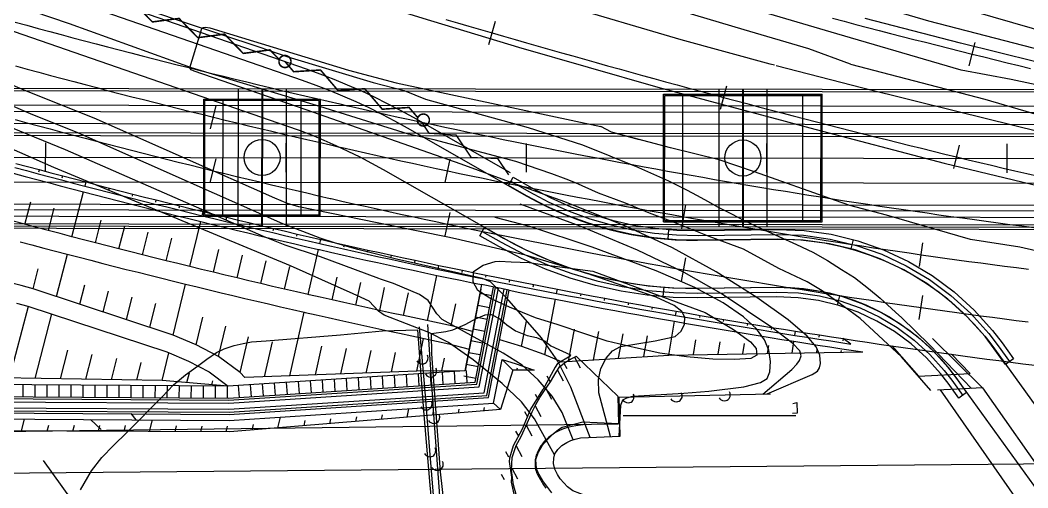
# Model space of a CAD drawing. Header units: millimetres. Extents: x 6886 to 7682, y 1103 to 1809.
# Drawn here: x 7493.2 to 7577, y 1448.3 to 1487.2 of the extents above; entities that cross this region are included whole.
import ezdxf
from ezdxf.xclip import XClip

# ---------------------------------------------------------------- set-up
doc = ezdxf.new("R2010")
doc.units = ezdxf.units.MM
doc.header["$LTSCALE"] = 10
doc.header["$MEASUREMENT"] = 0
doc.header["$XCLIPFRAME"] = 2
for name, color, linetype in [('TN-CABL', 4, 'Continuous'), ('TZ-BASE', 253, 'Continuous'), ('TZ-CABL', 4, 'Continuous')]:
    doc.layers.add(name, color=color, linetype=linetype)
doc.linetypes.add('ZIGZAG', pattern='A,0.0001,-0.2,[131,ltypeshp.shx,S=0.2,R=0,X=-0.2,Y=0],-0.4,[131,ltypeshp.shx,S=0.2,R=180,X=0.2,Y=0],-0.2', length=0.8001)

# ---------------------------------------------------------------- blocks, each defined once
blk = doc.blocks.new('AZ0801')
at = {"color": 0}
blk.add_arc((0, 0), 0.5, 180, 0, dxfattribs=at)
blk = doc.blocks.new('AZ070')
at = {"color": 0}
for points in [[(-1, 0), (-1, -0.5)], [(0, 0), (0, -1)]]:
    blk.add_lwpolyline(points, dxfattribs=at)
blk = doc.blocks.new('1')
at = {"color": 0}
blk.add_line((0, 1), (0, 0), dxfattribs=at)
blk = doc.blocks.new('smd')
at = {"color": 0, "lineweight": -3, "ltscale": 5, "const_width": 0.13}
blk.add_lwpolyline([(0.5, 0, 1), (-0.5, 0, 1)], format="xyb", close=True, dxfattribs=at)
blk.add_lwpolyline([(12.5, 0), (11.5, 0.5), (9.5, -0.5), (7.5, 0.5), (5.5, -0.5), (3.5, 0.5), (1.5, -0.5), (0.5, 0)], dxfattribs=at)
blk = doc.blocks.new('JD-FGHFFHHF5RSFGS')
at = {"layer": 'TZ-BASE'}
for p, q in [((556.852, 9.558), (557.407, 11.479)), ((596.838, 7.784), (597.323, 9.724)), ((536.002, 5.879), (535.991, -5.561)), ((537.977, 5.877), (537.966, -5.563)), ((537.977, 5.877), (537.966, -5.563)), ((538.027, 5.877), (538.016, -5.563)), ((538.027, 5.877), (538.016, -5.563)), ((540.002, 5.875), (539.991, -5.565)), ((576.138, 4.187), (576.654, 6.119)), ((571.392, -5.175), (571.402, 5.425)), ((571.402, 5.425), (584.602, 5.412)), ((571.492, -5.075), (571.502, 5.325)), ((571.502, 5.325), (584.502, 5.312)), ((572.992, -5.077), (573.002, 5.323)), ((576.002, 5.84), (575.991, -5.6)), ((577.977, 5.838), (577.966, -5.602)), ((578.027, 5.838), (578.016, -5.602)), ((580.002, 5.837), (579.991, -5.603)), ((582.992, -5.086), (583.002, 5.314)), ((584.492, -5.088), (584.502, 5.312)), ((584.592, -5.188), (584.602, 5.412)), ((533.142, -4.688), (533.151, 5.012)), ((533.151, 5.012), (542.851, 5.003)), ((533.242, -4.588), (533.251, 4.912)), ((533.251, 4.912), (542.751, 4.903)), ((533.717, 2.538), (534.194, 4.48)), ((534.742, -4.59), (534.751, 4.91)), ((541.242, -4.596), (541.251, 4.904)), ((542.742, -4.597), (542.751, 4.903)), ((542.842, -4.697), (542.851, 5.003)), ((519.996, -1.025), (519.998, 1.375)), ((539.996, -1.045), (539.998, 1.355)), ((559.996, -1.064), (559.998, 1.336)), ((579.996, -1.083), (579.998, 1.317)), ((595.541, -0.759), (596.011, 1.185)), ((599.996, -1.103), (599.998, 1.297)), ((533.695, -1.906), (534.17, 0.036)), ((553.244, -1.929), (553.658, 0.028)), ((519.426, -1.02), (519.471, -0.851)), ((521.369, -1.535), (521.414, -1.366)), ((523.27, -2.213), (523.358, -1.875)), ((525.26, -2.548), (525.304, -2.378)), ((522.177, -6.424), (523.144, -2.697)), ((527.209, -3.046), (527.252, -2.876)), ((518.264, -5.394), (518.763, -3.517)), ((520.22, -5.911), (520.712, -4.039)), ((529.158, -3.538), (529.201, -3.368)), ((531.11, -4.025), (531.151, -3.855)), ((572.91, -5.746), (573.258, -3.777)), ((533.021, -4.676), (533.104, -4.336)), ((533.142, -4.688), (542.842, -4.697)), ((533.242, -4.588), (542.742, -4.597)), ((535.017, -4.98), (535.058, -4.81)), ((553.226, -6.354), (553.638, -4.397)), ((524.136, -6.931), (524.618, -5.055)), ((526.097, -7.432), (526.574, -5.549)), ((531.991, -8.902), (532.903, -5.161)), ((536.973, -5.449), (537.013, -5.279)), ((538.931, -5.912), (538.971, -5.742)), ((571.392, -5.175), (584.592, -5.188)), ((571.492, -5.075), (584.492, -5.088)), ((528.06, -7.928), (528.532, -6.043)), ((530.024, -8.418), (530.489, -6.537)), ((540.89, -6.368), (540.929, -6.198)), ((542.809, -6.989), (542.887, -6.647)), ((533.959, -9.38), (534.412, -7.496)), ((541.843, -11.23), (542.698, -7.476)), ((544.814, -7.263), (544.852, -7.092)), ((546.778, -7.7), (546.815, -7.529)), ((592.691, -8.906), (592.974, -6.926)), ((520.889, -11.387), (521.8, -7.876)), ((535.929, -9.852), (536.377, -7.96)), ((548.743, -8.131), (548.78, -7.96)), ((572.895, -10.153), (573.242, -8.183)), ((518.95, -10.748), (519.385, -9.091)), ((537.9, -10.318), (538.343, -8.425)), ((539.874, -10.778), (540.309, -8.89)), ((550.71, -8.555), (550.747, -8.384)), ((552.643, -9.144), (552.715, -8.801)), ((554.649, -9.384), (554.684, -9.212)), ((543.826, -11.679), (544.249, -9.787)), ((551.75, -13.403), (552.54, -9.633)), ((556.62, -9.788), (556.654, -9.617)), ((558.592, -10.186), (558.626, -10.015)), ((522.829, -12.027), (523.241, -10.423)), ((530.604, -14.59), (531.635, -10.359)), ((545.805, -12.119), (546.223, -10.22)), ((547.786, -12.553), (548.197, -10.653)), ((558.57, -10.87), (556.266, -10.405)), ((560.566, -10.578), (560.6, -10.406)), ((562.508, -11.134), (562.574, -10.791)), ((524.771, -12.667), (525.21, -10.936)), ((526.714, -13.308), (527.179, -11.449)), ((549.767, -12.981), (550.171, -11.085)), ((561.53, -16.224), (562.414, -11.625)), ((564.518, -11.341), (564.55, -11.169)), ((566.495, -11.712), (566.527, -11.54)), ((592.68, -13.293), (592.96, -11.313)), ((517.001, -18.17), (518.568, -12.201)), ((528.658, -13.949), (529.149, -11.962)), ((553.733, -13.826), (554.109, -11.999)), ((568.474, -12.077), (568.505, -11.905)), ((570.454, -12.436), (570.485, -12.264)), ((519.12, -18.204), (520.512, -12.842)), ((532.511, -15.399), (533.06, -13.119)), ((540.304, -17.983), (541.51, -12.693)), ((572.405, -12.96), (572.466, -12.615)), ((574.418, -13.133), (574.447, -12.961)), ((576.401, -13.472), (576.43, -13.299)), ((534.379, -16.383), (534.981, -13.847)), ((559.593, -15.548), (560.005, -13.443)), ((563.489, -16.787), (563.995, -14.111)), ((571.829, -16.252), (572.319, -13.453)), ((578.386, -13.804), (578.414, -13.631)), ((580.372, -14.129), (580.4, -13.956)), ((536.174, -17.699), (536.866, -14.739)), ((550.871, -17.596), (551.443, -14.871)), ((565.58, -16.653), (566.016, -14.296)), ((567.666, -16.519), (568.037, -14.482)), ((569.749, -16.385), (570.056, -14.667)), ((573.888, -16.219), (574.097, -15.002)), ((582.331, -14.621), (582.386, -14.275)), ((584.346, -14.76), (584.373, -14.587)), ((586.335, -15.065), (586.362, -14.892)), ((586.994, -15.342), (586.358, -14.892)), ((521.237, -18.237), (521.846, -15.862)), ((538.195, -18.06), (538.866, -15.15)), ((542.435, -17.905), (542.968, -15.518)), ((544.549, -17.827), (545.018, -15.697)), ((546.66, -17.75), (547.066, -15.876)), ((575.945, -16.187), (576.119, -15.152)), ((577.999, -16.154), (578.139, -15.302)), ((580.05, -16.122), (580.158, -15.452)), ((582.099, -16.09), (582.253, -15.115)), ((584.146, -16.057), (584.195, -15.739)), ((586.19, -16.025), (586.213, -15.877)), ((523.351, -18.271), (523.876, -16.201)), ((525.464, -18.304), (525.905, -16.541)), ((529.682, -18.371), (530.244, -16.067)), ((548.768, -17.673), (549.112, -16.055)), ((552.96, -17.576), (553.181, -16.504)), ((558.871, -17.519), (557.967, -16.611)), ((527.574, -18.338), (527.934, -16.88)), ((559.208, -17.516), (559.248, -17.315)), ((531.754, -18.546), (531.952, -17.725)), ((533.825, -18.72), (533.903, -18.39)), ((594.403, -19.151), (601.502, -29.303)), ((597.942, -18.977), (605.424, -29.676)), ((550.068, -21.428), (550.218, -20.716)), ((552.202, -21.253), (552.272, -20.915)), ((554.332, -21.077), (554.397, -20.759)), ((556.458, -20.902), (556.518, -20.603)), ((557.832, -20.788), (557.261, -20.259)), ((517.989, -22.562), (518.245, -21.575)), ((528.648, -22.613), (528.885, -21.644)), ((539.317, -22.315), (539.524, -21.41)), ((541.489, -22.136), (541.586, -21.703)), ((543.64, -21.958), (543.731, -21.545)), ((545.787, -21.781), (545.873, -21.387)), ((547.93, -21.605), (548.01, -21.229)), ((520.125, -22.572), (520.251, -22.081)), ((522.259, -22.582), (522.383, -22.093)), ((524.391, -22.592), (524.513, -22.105)), ((526.521, -22.602), (526.641, -22.116)), ((530.774, -22.623), (530.89, -22.14)), ((532.897, -22.633), (533.011, -22.152)), ((535.018, -22.643), (535.13, -22.164)), ((537.174, -22.491), (537.283, -22.02))]:
    blk.add_line(p, q, dxfattribs=at)
for points in [[(580.628, 7.821), (580.278, 7.912), (572.868, 9.927), (562.701, 12.919), (552.902, 15.702), (543.207, 18.705), (531.066, 22.519), (520.614, 25.769), (506.603, 30.311)], [(585.455, 11.73), (586.423, 11.477), (587.39, 11.225), (588.358, 10.974), (589.327, 10.723), (590.295, 10.474), (591.264, 10.225), (592.233, 9.978), (593.202, 9.731), (594.171, 9.485), (595.141, 9.241), (596.11, 8.997), (597.08, 8.754), (598.051, 8.512), (599.021, 8.271), (599.992, 8.031), (600.963, 7.792), (601.934, 7.554)], [(517.498, 7.767), (518.464, 7.506), (519.429, 7.246), (520.395, 6.987), (521.361, 6.73), (522.328, 6.473), (523.295, 6.219), (524.262, 5.965), (525.23, 5.713), (526.198, 5.463), (527.167, 5.213), (528.135, 4.966), (529.105, 4.719), (530.074, 4.474), (531.044, 4.231), (532.014, 3.989), (532.985, 3.748), (533.956, 3.509), (534.927, 3.271), (535.899, 3.035), (536.871, 2.8), (537.843, 2.567), (538.816, 2.335), (539.789, 2.105), (540.763, 1.877), (541.736, 1.649), (542.711, 1.424), (543.685, 1.2), (544.335, 1.052), (544.66, 0.978), (545.635, 0.757), (546.611, 0.538), (547.587, 0.32), (548.564, 0.105), (549.54, -0.11), (550.518, -0.322), (551.495, -0.533), (552.473, -0.743), (553.451, -0.95), (554.43, -1.156), (555.409, -1.361), (556.388, -1.564), (557.367, -1.765), (558.347, -1.964), (559.327, -2.162), (560.308, -2.359), (561.289, -2.553), (562.27, -2.746), (563.252, -2.938), (564.233, -3.127), (565.216, -3.315), (566.198, -3.502), (567.181, -3.687), (568.164, -3.87), (569.147, -4.052), (570.131, -4.231), (571.115, -4.41), (572.099, -4.586), (573.084, -4.761), (574.069, -4.935), (575.054, -5.106), (576.039, -5.276), (577.025, -5.445), (578.011, -5.612), (578.997, -5.777), (579.984, -5.94), (580.971, -6.102), (581.958, -6.262), (582.945, -6.421), (583.933, -6.578), (584.92, -6.733), (585.909, -6.887), (586.897, -7.039), (587.886, -7.189), (588.874, -7.338), (589.864, -7.485), (590.853, -7.63), (591.843, -7.774), (592.832, -7.916), (593.823, -8.056), (594.813, -8.195), (595.803, -8.332), (596.794, -8.468), (597.785, -8.602), (598.776, -8.734), (599.768, -8.864), (600.76, -8.993), (601.751, -9.12)], [(506.827, 26.032), (532.459, 17.693), (541.556, 14.79), (551.383, 11.735), (559.339, 9.339), (570.934, 6.005), (574.981, 4.925), (581.529, 3.177), (583.564, 2.638), (594.751, -0.323), (603.411, -2.383), (611.011, -4.116), (616.414, -5.163), (623.521, -6.618), (630.333, -7.926), (637.541, -9.106), (647.746, -10.79), (657.257, -12.223), (667.572, -13.491), (675.652, -14.435), (685.236, -15.372), (694.757, -16.266), (699.981, -16.599)], [(553.289, 11.636), (554.249, 11.355), (555.209, 11.076), (556.169, 10.797), (557.13, 10.519), (558.09, 10.242), (559.051, 9.965), (560.013, 9.69), (560.974, 9.415), (561.936, 9.142), (562.898, 8.869), (563.861, 8.597), (564.823, 8.326), (565.786, 8.056), (566.749, 7.787), (567.713, 7.52), (568.676, 7.252), (569.64, 6.986), (570.605, 6.721), (571.569, 6.457), (572.534, 6.194), (573.499, 5.932), (574.464, 5.671), (575.43, 5.412), (576.396, 5.153), (577.362, 4.895), (578.329, 4.638), (579.295, 4.383), (580.262, 4.128), (581.23, 3.875), (582.197, 3.622), (583.165, 3.371), (584.134, 3.121), (585.102, 2.872), (586.071, 2.624), (587.04, 2.378), (588.009, 2.132), (588.979, 1.888), (589.949, 1.645), (590.92, 1.403), (591.89, 1.163), (592.861, 0.923), (593.832, 0.685), (594.804, 0.448), (595.776, 0.213), (596.748, -0.022), (597.72, -0.255), (598.693, -0.486), (599.666, -0.717), (600.639, -0.946), (601.613, -1.174), (602.587, -1.401)], [(517.472, 3.31), (518.437, 3.049), (519.403, 2.79), (520.369, 2.532), (521.335, 2.275), (522.302, 2.02), (523.269, 1.766), (524.237, 1.513), (525.205, 1.262), (526.173, 1.012), (527.142, 0.764), (528.111, 0.517), (529.08, 0.271), (530.05, 0.027), (531.02, -0.216), (531.99, -0.457), (532.961, -0.697), (533.932, -0.935), (534.904, -1.172), (535.876, -1.407), (536.848, -1.641), (537.821, -1.873), (538.794, -2.104), (539.767, -2.333), (540.741, -2.561), (541.715, -2.787), (542.689, -3.012), (543.664, -3.235), (543.746, -3.253), (544.639, -3.456), (545.615, -3.676), (546.591, -3.894), (547.567, -4.111), (548.544, -4.326), (549.521, -4.539), (550.498, -4.751), (551.476, -4.961), (552.454, -5.169), (553.432, -5.376), (554.411, -5.581), (555.39, -5.784), (556.369, -5.986), (557.349, -6.186), (558.329, -6.385), (559.31, -6.582), (560.29, -6.777), (561.271, -6.971), (562.253, -7.163), (563.234, -7.354), (564.216, -7.542), (565.199, -7.729), (566.181, -7.915), (567.164, -8.099), (568.148, -8.281), (569.131, -8.462), (570.115, -8.641), (571.099, -8.818), (572.084, -8.994), (573.068, -9.168), (574.053, -9.34), (575.039, -9.511), (576.024, -9.68), (577.01, -9.847), (577.996, -10.013), (578.983, -10.177), (579.969, -10.34), (580.956, -10.501), (581.944, -10.66), (582.931, -10.818), (583.919, -10.974), (584.907, -11.128), (585.895, -11.281), (586.884, -11.432), (587.873, -11.581), (588.862, -11.729), (589.851, -11.875), (590.84, -12.019), (591.83, -12.162), (592.82, -12.303), (593.81, -12.443), (594.801, -12.58), (595.791, -12.717), (596.782, -12.851), (597.774, -12.984), (598.765, -13.115), (599.756, -13.245), (600.748, -13.373), (601.74, -13.499)], [(517.455, 11.406), (518.416, 11.145), (519.376, 10.885), (520.337, 10.626), (521.298, 10.368), (522.26, 10.112), (523.222, 9.857), (524.184, 9.604), (525.147, 9.352), (526.11, 9.101), (527.073, 8.852), (528.036, 8.604), (529, 8.357), (529.964, 8.112), (530.929, 7.868), (531.894, 7.626), (532.859, 7.385), (533.824, 7.146), (534.79, 6.908), (535.756, 6.671), (536.723, 6.436), (537.69, 6.203), (538.657, 5.971), (539.624, 5.741), (540.592, 5.512), (541.56, 5.284), (542.528, 5.059), (543.497, 4.834), (544.467, 4.612), (545.114, 4.464), (545.435, 4.391), (546.405, 4.171), (547.375, 3.953), (548.346, 3.737), (549.316, 3.523), (550.287, 3.31), (551.259, 3.098), (552.231, 2.889), (553.203, 2.68), (554.175, 2.474), (555.148, 2.269), (556.121, 2.066), (557.095, 1.864), (558.069, 1.664), (559.043, 1.466), (560.017, 1.269), (560.992, 1.074), (561.967, 0.88), (562.943, 0.688), (563.919, 0.498), (564.895, 0.31), (565.871, 0.123), (566.848, -0.063), (567.825, -0.247), (568.802, -0.429), (569.78, -0.609), (570.758, -0.788), (571.736, -0.965), (572.715, -1.141), (573.693, -1.315), (574.672, -1.487), (575.652, -1.658), (576.632, -1.827), (577.611, -1.994), (578.592, -2.16), (579.572, -2.324), (580.553, -2.487), (581.534, -2.648), (582.515, -2.807), (583.497, -2.965), (584.479, -3.121), (585.461, -3.275), (586.443, -3.428), (587.426, -3.579), (588.409, -3.728), (589.392, -3.876), (590.375, -4.022), (591.359, -4.167), (592.343, -4.31), (593.327, -4.451), (594.311, -4.591), (595.296, -4.729), (596.28, -4.865), (597.265, -5), (598.251, -5.133), (599.236, -5.264), (600.222, -5.394), (601.208, -5.522), (602.194, -5.649)], [(517.436, -0.669), (518.407, -0.929), (519.378, -1.189), (520.35, -1.447), (521.322, -1.703), (522.294, -1.959), (523.267, -2.213), (524.24, -2.465), (525.214, -2.716), (526.188, -2.966), (527.163, -3.215), (528.137, -3.462), (529.113, -3.707), (530.088, -3.951), (531.064, -4.194), (532.041, -4.435), (533.018, -4.675), (533.995, -4.913), (534.973, -5.15), (535.951, -5.385), (536.929, -5.619), (537.908, -5.851), (538.887, -6.082), (539.867, -6.311), (540.847, -6.538), (541.828, -6.764), (542.805, -6.988), (542.891, -7.007), (543.79, -7.211), (544.772, -7.433), (545.754, -7.652), (546.736, -7.87), (547.719, -8.086), (548.703, -8.301), (549.686, -8.514), (550.67, -8.725), (551.655, -8.935), (552.639, -9.143), (553.624, -9.35), (554.61, -9.554), (555.595, -9.758), (556.581, -9.959), (557.568, -10.159), (558.554, -10.357), (559.541, -10.554), (560.529, -10.749), (561.516, -10.942), (562.504, -11.134), (563.493, -11.324), (564.481, -11.512), (565.47, -11.699), (566.46, -11.884), (567.449, -12.067), (568.439, -12.249), (569.429, -12.429), (570.42, -12.608), (571.41, -12.784), (572.401, -12.959), (573.393, -13.133), (574.384, -13.305), (575.376, -13.475), (576.369, -13.644), (577.361, -13.81), (578.354, -13.976), (579.347, -14.139), (580.34, -14.301), (581.334, -14.461), (582.328, -14.62), (583.322, -14.777), (584.316, -14.932), (585.311, -15.086), (586.306, -15.238), (586.994, -15.342)], [(517.527, -0.331), (518.497, -0.591), (519.468, -0.85), (520.439, -1.108), (521.411, -1.365), (522.383, -1.62), (523.355, -1.874), (524.328, -2.126), (525.301, -2.377), (526.275, -2.627), (527.249, -2.875), (528.223, -3.122), (529.198, -3.368), (530.173, -3.612), (531.149, -3.854), (532.125, -4.095), (533.101, -4.335), (534.078, -4.573), (535.055, -4.81), (536.032, -5.045), (537.01, -5.278), (537.989, -5.51), (538.967, -5.741), (539.946, -5.97), (540.926, -6.197), (541.906, -6.423), (542.884, -6.647), (542.968, -6.666), (543.867, -6.87), (544.848, -7.091), (545.83, -7.311), (546.812, -7.528), (547.794, -7.744), (548.777, -7.959), (549.76, -8.172), (550.743, -8.383), (551.727, -8.593), (552.711, -8.801), (553.696, -9.007), (554.68, -9.212), (555.666, -9.415), (556.651, -9.616), (557.637, -9.816), (558.623, -10.014), (559.609, -10.21), (560.596, -10.405), (561.583, -10.598), (562.571, -10.79), (563.559, -10.98), (564.547, -11.168), (565.535, -11.355), (566.524, -11.54), (567.513, -11.723), (568.502, -11.905), (569.492, -12.085), (570.481, -12.263), (571.472, -12.44), (572.462, -12.615), (573.453, -12.788), (574.444, -12.96), (575.435, -13.13), (576.427, -13.298), (577.419, -13.465), (578.411, -13.63), (579.403, -13.794), (580.396, -13.956), (581.389, -14.116), (582.382, -14.274), (583.376, -14.431), (584.37, -14.586), (585.364, -14.74), (586.358, -14.892), (587.353, -15.042), (588.347, -15.191), (589.342, -15.338), (590.338, -15.483), (591.333, -15.627), (592.329, -15.768), (593.325, -15.909), (594.321, -16.047), (595.318, -16.184), (596.314, -16.32), (597.311, -16.453), (598.309, -16.585), (599.306, -16.716), (600.303, -16.844), (601.301, -16.971), (602.299, -17.097)], [(699.984, -12.595), (698.452, -12.497), (690.569, -11.907), (681.049, -10.976), (670.346, -9.901), (657.801, -8.107), (647.9, -6.687), (637.284, -4.824), (627.201, -3.006), (618.581, -1.21), (610.704, 0.481), (605.132, 1.68), (595.795, 3.97), (587.976, 5.928), (580.78, 7.782)], [(498.047, 5.916), (700.002, 5.72)], [(498.047, 5.716), (700.002, 5.52)], [(498.046, 4.546), (700.001, 4.35)], [(517.306, -1.151), (518.278, -1.412), (519.249, -1.672), (520.222, -1.93), (521.195, -2.187), (522.168, -2.442), (523.141, -2.697), (524.115, -2.949), (525.09, -3.201), (526.064, -3.451), (527.039, -3.699), (528.015, -3.946), (528.991, -4.192), (529.967, -4.436), (530.944, -4.679), (531.921, -4.921), (532.899, -5.16), (533.877, -5.399), (534.855, -5.636), (535.834, -5.871), (536.813, -6.105), (537.793, -6.337), (538.773, -6.568), (539.754, -6.798), (540.734, -7.025), (541.716, -7.251), (542.694, -7.475), (542.779, -7.495), (543.68, -7.699), (544.662, -7.92), (545.645, -8.14), (546.629, -8.358), (547.612, -8.575), (548.596, -8.79), (549.581, -9.003), (550.566, -9.214), (551.551, -9.424), (552.536, -9.632), (553.522, -9.839), (554.508, -10.044), (555.495, -10.247), (556.266, -10.405)], [(-0.035, 2.05), (19.974, 2.333), (39.983, 2.51), (59.99, 2.603), (79.995, 2.636), (99.998, 2.632), (112.168, 2.621), (699.999, 2.05)], [(551.265, 3.104), (551.886, 2.175), (554.118, 2.053), (555.361, 0.194), (557.594, 0.072), (558.497, -1.28)], [(0, 0), (19.998, 0.283), (39.997, 0.46), (59.997, 0.553), (79.997, 0.586), (99.997, 0.582), (112.166, 0.571), (699.997, 0)], [(0.035, -2.05), (0.036, -2.05), (20.022, -1.767), (40.011, -1.59), (60.003, -1.497), (79.998, -1.464), (99.996, -1.468), (112.165, -1.479), (699.995, -2.05)], [(558.687, -1.817), (560.196, -2.676), (561.86, -3.551), (563.541, -4.297), (565.269, -4.929), (567.034, -5.445), (568.831, -5.842), (570.649, -6.118), (572.484, -6.273), (574.269, -6.308), (580.877, -6.225), (583.054, -6.307), (585.273, -6.614), (587.449, -7.14), (589.562, -7.882), (591.591, -8.831), (593.514, -9.977), (595.314, -11.31), (596.971, -12.816), (598.453, -14.461), (599.24, -15.487), (600.187, -16.799)], [(498.037, -4.154), (699.992, -4.35)], [(555.512, -14.3), (553.902, -13.862), (549.76, -12.979), (548.769, -12.766), (547.778, -12.552), (546.788, -12.336), (545.798, -12.118), (544.808, -11.898), (543.819, -11.677), (542.831, -11.454), (541.924, -11.249), (541.835, -11.228), (540.854, -11.004), (539.867, -10.776), (538.88, -10.547), (537.893, -10.316), (536.908, -10.084), (535.922, -9.85), (534.937, -9.615), (533.952, -9.378), (532.968, -9.14), (531.984, -8.9), (531.001, -8.659), (530.018, -8.416), (529.036, -8.172), (528.054, -7.926), (527.072, -7.679), (526.091, -7.431), (525.111, -7.181), (524.13, -6.929), (523.151, -6.677), (522.171, -6.422), (521.193, -6.167), (520.214, -5.91), (519.236, -5.652), (518.259, -5.392), (517.282, -5.131)], [(498.036, -5.324), (699.991, -5.52)], [(498.036, -5.524), (699.991, -5.72)], [(571.825, -5.816), (571.757, -6.613)], [(536.576, -18.119), (536.167, -17.692), (534.384, -16.386), (532.513, -15.4), (530.603, -14.59), (518.95, -10.748), (517.956, -10.485), (516.972, -10.224)], [(517.873, -6.842), (518.852, -7.102), (519.832, -7.361), (520.813, -7.618), (521.794, -7.874), (522.775, -8.129), (523.757, -8.382), (524.739, -8.634), (525.722, -8.884), (526.705, -9.134), (527.689, -9.381), (528.673, -9.627), (529.657, -9.872), (530.642, -10.115), (531.628, -10.357), (532.614, -10.598), (533.6, -10.837), (534.587, -11.074), (535.575, -11.31), (536.562, -11.544), (537.551, -11.777), (538.54, -12.008), (539.529, -12.238), (540.518, -12.466), (541.502, -12.691), (541.592, -12.711), (542.5, -12.917), (543.491, -13.141), (544.482, -13.362), (545.474, -13.582), (546.467, -13.801), (547.46, -14.017), (548.453, -14.233), (549.446, -14.446), (553.548, -15.32), (555.226, -15.777)], [(556.312, -5.988), (557.891, -6.887), (559.767, -7.874), (561.741, -8.749), (563.769, -9.492), (565.842, -10.097), (567.951, -10.563), (570.086, -10.888), (572.236, -11.069), (574.253, -11.108), (580.817, -11.026), (582.634, -11.094), (584.377, -11.335), (586.086, -11.749), (587.746, -12.332), (589.339, -13.077), (590.85, -13.977), (592.264, -15.024), (593.566, -16.207), (594.76, -17.533), (595.389, -18.353), (596.295, -19.608)], [(587.175, -6.663), (586.987, -7.44)], [(517.572, -11.935), (518.524, -12.186), (530.075, -15.995), (531.869, -16.756), (533.587, -17.661), (535.19, -18.835), (529.684, -18.371), (516.254, -18.158)], [(556.266, -10.405), (554.881, -17.558), (535.185, -18.835), (514.749, -18.703), (494.106, -22.729), (494.106, -22.729), (480.619, -25.589), (471.949, -27.103), (471.408, -27.268), (459.967, -30.757), (449.738, -28.747), (442.067, -27.24), (439.97, -26.828), (425.89, -21.884), (421.605, -20.38), (400.039, -12.99), (379.988, -8.869), (377.705, -8.637)], [(377.561, -10.055), (379.772, -10.28), (399.664, -14.368), (421.138, -21.726), (425.417, -23.228), (439.595, -28.206), (441.792, -28.638), (449.464, -30.145), (460.041, -32.224), (471.824, -28.631), (472.28, -28.492), (480.889, -26.988), (494.39, -24.125), (514.882, -20.129), (535.227, -20.26), (556.071, -18.908), (557.663, -10.688)], [(377.586, -9.806), (379.81, -10.032), (399.729, -14.126), (421.22, -21.49), (425.5, -22.993), (439.661, -27.964), (441.841, -28.393), (449.512, -29.9), (460.028, -31.967), (471.751, -28.392), (472.222, -28.248), (480.842, -26.743), (494.34, -23.88), (514.859, -19.878), (535.219, -20.01), (555.862, -18.671), (557.418, -10.638)], [(377.604, -9.632), (379.836, -9.859), (399.776, -13.957), (421.278, -21.324), (425.558, -22.827), (439.707, -27.795), (441.874, -28.221), (449.546, -29.728), (460.019, -31.786), (471.7, -28.225), (472.181, -28.078), (480.808, -26.571), (494.305, -23.709), (514.843, -19.703), (535.214, -19.835), (555.716, -18.506), (557.246, -10.604)], [(377.467, -10.975), (379.632, -11.195), (399.42, -15.262), (420.835, -22.6), (425.111, -24.101), (439.351, -29.101), (441.614, -29.545), (449.285, -31.053), (460.09, -33.176), (472.093, -29.516), (472.495, -29.393), (481.065, -27.897), (494.574, -25.032), (514.969, -21.054), (535.254, -21.185), (556.844, -19.785), (558.57, -10.87)], [(377.485, -10.801), (379.658, -11.022), (399.466, -15.093), (420.893, -22.435), (425.169, -23.936), (439.398, -28.932), (441.648, -29.374), (449.319, -30.881), (460.081, -32.996), (472.042, -29.348), (472.455, -29.223), (481.031, -27.725), (494.539, -24.86), (514.952, -20.879), (535.249, -21.01), (556.697, -19.619), (558.398, -10.836)], [(377.51, -10.552), (379.696, -10.775), (399.532, -14.851), (420.974, -22.198), (425.252, -23.7), (439.463, -28.69), (441.696, -29.128), (449.367, -30.636), (460.068, -32.739), (471.969, -29.109), (472.397, -28.979), (480.984, -27.479), (494.489, -24.615), (514.929, -20.629), (535.241, -20.76), (556.489, -19.382), (558.153, -10.786)], [(556.197, -10.785), (554.884, -17.557)], [(558.57, -10.87), (559.444, -11.044), (560.432, -11.239), (561.421, -11.433), (562.41, -11.625), (563.399, -11.815), (564.388, -12.003), (565.378, -12.19), (566.368, -12.375), (567.358, -12.559), (568.349, -12.741), (569.34, -12.921), (570.331, -13.1), (571.323, -13.277), (572.315, -13.452), (573.307, -13.626), (574.299, -13.798), (575.292, -13.968), (576.285, -14.137), (577.279, -14.304), (578.272, -14.469), (579.266, -14.633), (580.26, -14.795), (581.255, -14.955), (582.249, -15.114), (583.244, -15.271), (584.239, -15.426), (585.235, -15.58), (586.23, -15.732), (587.982, -15.997)], [(571.421, -10.599), (571.354, -11.396)], [(515.016, -21.555), (535.268, -21.685), (557.261, -20.259), (557.967, -16.611), (559.132, -16.975), (560.647, -17.502), (558.871, -17.519), (557.832, -20.788), (535.317, -22.644), (514.935, -22.547)], [(586.046, -11.328), (585.858, -12.105)], [(562.918, -16.823), (561.482, -16.204), (559.603, -15.55), (557.774, -14.978)], [(590.405, -15.493), (592.619, -18.015), (596.898, -17.785), (595.347, -16.188)], [(562.918, -16.823), (571.829, -16.252), (587.982, -15.997)], [(554.881, -17.557), (550.871, -17.596), (536.576, -18.119)], [(564.95, -22.024), (564.492, -22.077), (564.111, -22.131), (563.796, -22.184), (563.538, -22.238), (563.326, -22.292), (563.152, -22.347), (563.004, -22.403), (562.873, -22.459), (562.751, -22.516), (562.635, -22.575), (562.525, -22.634), (562.419, -22.696), (562.317, -22.759), (562.218, -22.824), (562.121, -22.891), (562.025, -22.961), (561.931, -23.034), (561.837, -23.109), (561.744, -23.188), (561.653, -23.27), (561.565, -23.355), (561.479, -23.444), (561.397, -23.537), (561.318, -23.633), (561.243, -23.734), (561.172, -23.838), (561.106, -23.944), (561.045, -24.052), (560.988, -24.16), (560.937, -24.269), (560.891, -24.376), (560.851, -24.481), (560.817, -24.584), (560.788, -24.685), (560.764, -24.783), (560.745, -24.88), (560.731, -24.975), (560.721, -25.07), (560.715, -25.163), (560.713, -25.257), (560.715, -25.35), (560.72, -25.444), (560.729, -25.538), (560.742, -25.631), (560.76, -25.725), (560.783, -25.819), (560.81, -25.913), (560.842, -26.006), (560.88, -26.1), (560.923, -26.193), (560.969, -26.287), (561.019, -26.38), (561.072, -26.474), (561.127, -26.567), (561.184, -26.661), (561.242, -26.754), (561.3, -26.848), (561.358, -26.942), (561.418, -27.035), (561.478, -27.128), (561.539, -27.22), (561.602, -27.311)], [(491.008, -26.299), (598.396, -25.309), (689.793, -24.452), (699.973, -24.215)]]:
    blk.add_lwpolyline(points, dxfattribs=at)
for points in [[(199.257, 94.283), (204.729, 96.411, -0.152658), (236.282, 98.56), (337.635, 74.296, -0.01357), (348.275, 71.442), (350.195, 70.867), (351.273, 70.55), (405.978, 54.269), (407.914, 53.683), (409.851, 53.075), (411.781, 52.447), (413.701, 51.802), (414.441, 51.548), (534.376, 10.051), (541.667, 7.529, -0.046142), (550.559, 3.501), (558.627, -1.092)], [(236.05, 97.588), (337.402, 73.324, -0.01357), (347.99, 70.483), (405.686, 53.313, -0.010961), (414.116, 50.602), (541.34, 6.583, -0.046142), (550.064, 2.632), (560.033, -3.043, 0.13329), (574.236, -6.708), (580.822, -6.626, -0.244233), (598.936, -15.75), (610.099, -31.218, 0.241251), (620.657, -36.61), (654.321, -36.568)], [(235.118, 93.698), (336.471, 69.434, -0.01357), (346.849, 66.649), (404.545, 49.479, -0.010961), (412.808, 46.821), (540.032, 2.803, -0.046142), (548.085, -0.844), (558.054, -6.52, 0.13329), (574.286, -10.708), (580.872, -10.625, -0.244233), (595.693, -18.09), (606.855, -33.558, 0.241251), (620.662, -40.61), (654.326, -40.568)]]:
    blk.add_lwpolyline(points, format="xyb", dxfattribs=at)
for points, elevation in [([(578.096, 10.779), (571.948, 12.589), (556.701, 17.302), (541.666, 22.254), (507.702, 33.933), (493.5, 39.054), (482.71, 42.949), (474.354, 46.075)], 48), ([(554.084, -6.6), (553.453, -6.452), (548.941, -5.547), (541.058, -3.938), (540.128, -3.662), (539.066, -3.227), (524.044, 3.435), (518.684, 5.57), (505.311, 11.128), (494.374, 15.151), (492.182, 15.8), (488.36, 16.954), (483.374, 18.427), (477.168, 20.232), (470.178, 22.076), (466.221, 23.335)], 51), ([(550.421, -8.569), (549.296, -8.317), (545.96, -7.478), (544.119, -6.961), (542.842, -6.551), (539.714, -5.355), (522.673, 2.22), (518.726, 3.779), (506.232, 9.152), (498.054, 12.44), (493.159, 14.145), (491.749, 14.617), (488.026, 15.795), (483.051, 17.303), (476.849, 19.124), (468.198, 21.501), (466.474, 21.976)], 52), ([(547.863, -9.943), (547.728, -9.896), (542.856, -8.104), (539.934, -7.117), (538.123, -6.4), (521.643, 0.788), (517.232, 2.597), (502.482, 9.089), (494.441, 12.376), (492.854, 12.903), (491.317, 13.434), (487.692, 14.636), (482.727, 16.18), (476.53, 18.017), (467.864, 20.341), (465.526, 20.976)], 53), ([(545.573, -11.174), (540.371, -8.854), (520.676, -0.663), (514.309, 2.119), (501.511, 7.939), (494.037, 11.119), (492.548, 11.659), (490.885, 12.25), (487.359, 13.478), (482.404, 15.056), (476.212, 16.91), (467.53, 19.181), (465.096, 19.855)], 54), ([(592.054, 13.805), (603.694, 10.446), (606.835, 9.635)], 44), ([(585.812, 10.45), (576.867, 13.065)], 47), ([(593.482, 11.476), (589.775, 12.58)], 45), ([(561.167, -2.794), (554.553, -0.405), (541.661, 4.118), (532.338, 7.332), (532.113, 7.439), (531.992, 7.624), (533.001, 10.88), (533.105, 10.957), (533.292, 10.996), (533.655, 10.942), (545.2, 7.43), (549.169, 6.353), (566.19, 2.726)], 48), ([(699.989, -8.162), (694.679, -7.8), (685.05, -6.831), (672.034, -5.227), (657.668, -3.23), (643.144, -0.977), (635.844, 0.265), (630.326, 1.383), (618.039, 4.222), (596.109, 9.669), (588.169, 11.717)], 46), ([(699.991, -6.147), (683.833, -4.965), (675.666, -4.141), (666.345, -2.872), (655.478, -1.159), (642.155, 1.243), (607.838, 7.874), (602.139, 9.244), (593.482, 11.476)], 45), ([(583.476, 9.195), (578.096, 10.779)], 48), ([(596.158, 7.425), (585.812, 10.45)], 47), ([(586.947, 7.911), (583.476, 9.195)], 48), ([(586.947, 7.911), (598.135, 5.021), (603.141, 3.548), (610.085, 1.396), (611.907, 0.552), (613.176, -1.035), (615.003, -2.013), (619.581, -4.354), (621.331, -5.442), (622.109, -6.124), (622.736, -6.944), (623.12, -7.885), (623.279, -8.891), (622.743, -9.75), (612.357, -9.053), (607.181, -8.253), (604.075, -7.979), (601.046, -7.3), (596.949, -6.665), (589.937, -4.618), (586.899, -3.819), (585.716, -3.401)], 48), ([(670.566, -6.995), (659.916, -6.361), (654.749, -5.564), (644.833, -3.679), (633.826, -1.403), (624.862, 0.664), (606.321, 5.375), (600.318, 6.632), (596.158, 7.425)], 47), ([(585.716, -3.401), (578.968, -1.019), (576.026, -0.02), (571.972, 0.957), (567.069, 2.259), (566.19, 2.726)], 48), ([(569.412, 1.637), (567.069, 2.259), (566.19, 2.726)], 48), ([(580.009, -19.486), (583.763, -17.883), (584.207, -17.597), (584.379, -17.319), (584.46, -16.965), (584.417, -16.274), (584.108, -15.575), (583.35, -14.697), (581.771, -13.337), (579.171, -11.468), (575.772, -9.344), (572.141, -7.353), (568.377, -5.596), (563.191, -3.525), (561.167, -2.794)], 48), ([(579.652, -19.494), (582.062, -17.468), (582.483, -17.025), (582.722, -16.7), (582.856, -16.333), (582.731, -15.911), (582.161, -15.304), (580.399, -13.957), (576.195, -11.142), (573.128, -9.397), (569.223, -7.537), (564.477, -5.538), (559.471, -3.705)], 49), ([(567.701, -23.008), (567.852, -20.41), (567.963, -20.114), (568.079, -19.961), (568.338, -19.803), (568.847, -19.672), (573.095, -19.419), (575.182, -19.261), (578.079, -18.889), (579.461, -18.535), (580.015, -18.196), (580.244, -17.651), (580.308, -16.8), (580.171, -15.86), (579.81, -14.995), (579.123, -14.07), (578.053, -13.086), (576.35, -11.925), (574.003, -10.644), (570.789, -9.266), (565.475, -7.29), (560.272, -5.586), (557.395, -4.821)], 50), ([(566.992, -23.034), (566.027, -19.397), (565.982, -18.297), (566.197, -17.367), (566.621, -16.522), (567.158, -15.891), (567.83, -15.546), (570.693, -15.066), (572.364, -14.715), (572.854, -14.257), (573.147, -13.676), (573.172, -13.118), (572.931, -12.646), (572.285, -12.139), (570.775, -11.44), (564.789, -9.384), (559.909, -7.962), (554.084, -6.6)], 51), ([(565.304, -23.096), (563.691, -18.928), (562.601, -16.756), (561.24, -14.83), (558.367, -11.516), (557.006, -10.178), (556.34, -9.893), (550.421, -8.569)], 52), ([(563.893, -23.287), (562.966, -21.03), (562.131, -19.677), (560.965, -18.327), (559.639, -17.108), (558.063, -16.086), (552.991, -13.297), (552.534, -12.84), (551.832, -11.733), (551.102, -11.225), (548.947, -10.323), (547.863, -9.943)], 53), ([(562.34, -24.549), (560.676, -21.567), (559.592, -20.147), (557.974, -18.626), (555.559, -16.651), (553.513, -15.212), (551.881, -14.391), (548.167, -12.951), (547.689, -12.597), (546.903, -11.788), (545.891, -11.316), (545.573, -11.174)], 54), ([(524.603, -22.443), (523.727, -21.611)], 63), ([(527.073, -21.115), (527.505, -21.635)], 62), ([(519.795, -25.027), (522.131, -28.255), (525.415, -33.901)], 65)]:
    blk.add_lwpolyline(points, dxfattribs=dict(at, elevation=elevation))
for points in [[(558.489, -2.165), (558.885, -1.469), (560.388, -2.325), (562.034, -3.191), (563.691, -3.926), (565.394, -4.549), (567.134, -5.057), (568.904, -5.449), (570.696, -5.721), (572.505, -5.874), (574.27, -5.908), (580.882, -5.825), (583.089, -5.908), (585.347, -6.22), (587.563, -6.756), (589.713, -7.511), (591.778, -8.477), (593.736, -9.644), (595.568, -11.001), (597.255, -12.533), (598.761, -14.205), (599.561, -15.248), (600.511, -16.565), (599.863, -17.033), (598.919, -15.726), (598.145, -14.717), (596.687, -13.099), (595.06, -11.62), (593.292, -10.311), (591.403, -9.185), (589.411, -8.253), (587.336, -7.525), (585.198, -7.007), (583.019, -6.706), (580.872, -6.625), (574.267, -6.708), (572.464, -6.673), (570.602, -6.516), (568.757, -6.235), (566.935, -5.833), (565.144, -5.309), (563.391, -4.668), (561.685, -3.911), (560.004, -3.027)], [(556.114, -6.336), (556.51, -5.641), (558.083, -6.536), (559.941, -7.513), (561.891, -8.378), (563.894, -9.111), (565.942, -9.71), (568.024, -10.17), (570.133, -10.491), (572.257, -10.67), (574.254, -10.708), (580.822, -10.626), (582.669, -10.695), (584.451, -10.942), (586.2, -11.365), (587.897, -11.961), (589.527, -12.723), (591.072, -13.644), (592.518, -14.715), (593.849, -15.925), (595.068, -17.277), (595.71, -18.114), (596.619, -19.374), (595.97, -19.842), (595.068, -18.592), (594.452, -17.789), (593.282, -16.49), (592.01, -15.334), (590.628, -14.311), (589.152, -13.431), (587.595, -12.702), (585.973, -12.133), (584.302, -11.729), (582.599, -11.493), (580.812, -11.426), (574.251, -11.508), (572.215, -11.469), (570.039, -11.285), (567.878, -10.957), (565.743, -10.485), (563.644, -9.872), (561.591, -9.12), (559.592, -8.234), (557.699, -7.238)]]:
    blk.add_lwpolyline(points, close=True, dxfattribs=at)
at = {"layer": 'TZ-BASE', "extrusion": (-0.012428, 0.999923, 0), "elevation": -29.013}
blk.add_lwpolyline([(-309.498, 52.895), (-567.326, 50.576)], dxfattribs=at)
at = {"layer": 'TZ-BASE'}
for points in [[(465.154, 33.749, 48.141), (471.334, 31.752, 48.347), (473.482, 31.211, 48.441), (479.714, 28.702, 48.421), (485.891, 26.55, 48.387), (492.617, 24.289, 48.372), (499.884, 22.169, 48.239), (508.357, 19.419, 48.121), (515.016, 17.143, 48.126), (523.53, 14.123, 48.038), (531.513, 11.393, 47.983), (537.732, 9.358, 47.801), (540.149, 8.535, 47.787), (547.242, 6.396, 47.669), (549.811, 5.714, 47.673), (551.609, 4.994, 47.673), (560.127, 2.66, 47.521), (564.645, 1.223, 47.236), (566.922, 0.299, 47.194)], [(563.301, -1.648, 47.487), (562.12, -1.205, 47.487), (559.119, -0.166, 47.526), (552.313, 1.628, 47.511), (550.173, 2.106, 47.609), (542.812, 4.39, 47.737), (532.129, 7.608, 47.9), (521.971, 11.28, 48.121), (511.401, 14.866, 48.042), (502.163, 17.799, 48.023), (492.143, 20.834, 48.372), (479.651, 24.935, 48.318), (466.559, 28.902, 48.613)], [(566.922, 0.299, 47.194), (567.323, 0.136, 47.186), (569.065, -0.573, 47.172), (570.81, -1.331, 46.99), (571.824, -1.767, 46.901), (573.305, -2.534, 46.773), (574.209, -3, 46.635), (575.049, -3.47, 46.483), (575.958, -3.954, 46.32), (577.046, -4.52, 46.202), (578.114, -5.073, 45.947), (579.521, -5.734, 45.597), (580.985, -6.412, 45.258), (582.47, -7.064, 44.923), (583.818, -7.694, 44.702), (585.033, -8.409, 44.662), (586.207, -9.14, 44.441), (587.287, -9.813, 44.225), (588.463, -10.724, 43.993), (589.415, -11.525, 43.708), (590.355, -12.378, 43.501), (590.707, -12.689, 43.415)], [(593.65, -19.188, 43.649), (591.195, -16.394, 43.659), (587.756, -13.23, 44.269), (586.4, -12.231, 44.387), (584.585, -10.906, 44.672), (583.362, -10.168, 44.785), (580.991, -9.072, 45.627), (578.057, -7.457, 45.932), (575.201, -6.413, 47.044), (573.681, -5.803, 46.886), (572.234, -5.219, 47.024), (570.234, -4.467, 47.127), (568.224, -3.642, 47.221), (566.001, -2.802, 47.354), (564.077, -1.939, 47.487), (563.301, -1.648, 47.487)], [(554.252, -38.464, 57.499), (552.857, -25.953, 56.933), (552.116, -16.149, 54.925), (552.096, -14.457, 54.34), (553.292, -14.3, 53.735), (553.866, -14.172, 53.41), (554.902, -13.726, 53.1), (555.549, -13.36, 52.844), (555.748, -13.245, 52.352), (556.182, -13.069, 52.18), (556.564, -12.924, 52.023), (557.084, -12.887, 51.949), (557.788, -13.252, 52.092), (558.364, -13.751, 52.106), (559.074, -14.246, 52.136), (560.067, -14.617, 52.087), (560.843, -14.801, 51.993), (561.563, -15.094, 52.028), (562.026, -15.486, 52.062), (563.67, -16.247, 52.593), (563.626, -16.343, 52.608), (562.601, -16.96, 53.066), (562.588, -16.967, 53.277), (562.388, -17.273, 53.755), (561.368, -19.155, 54.138), (561.318, -19.145, 54.178), (560.342, -20.749, 54.975), (559.629, -22.412, 55.073), (558.882, -23.805, 55.786), (558.594, -24.832, 56.018), (558.565, -25.107, 56.018), (558.741, -26.391, 56.018), (558.711, -26.812, 56.018), (559.432, -30.067, 56.013)], [(590.707, -12.689, 43.415), (591.235, -13.153, 43.285), (592.346, -14.24, 43.295), (593.548, -15.447, 43.236), (597.024, -19.022, 42.916)], [(550.931, -14.16, 54.315), (551.444, -20.899, 55.796), (551.951, -27.056, 57.341), (552.498, -32.863, 57.607)], [(522.891, -27.456, 64.229), (523.817, -25.873, 63.767), (524.669, -24.772, 63.245), (525.646, -23.77, 62.891), (526.745, -22.702, 62.33), (529.679, -19.715, 60.509)], [(538.332, -15.065, 56.52), (544.514, -14.569, 55.363), (548.009, -14.246, 54.95), (550.931, -14.16, 54.315)], [(551.767, -13.724, 53.932), (552.27, -21.194, 55.909), (552.852, -29.095, 57.568), (553.704, -35.465, 57.331), (553.976, -38.289, 57.169), (553.335, -38.356, 57.194), (552.428, -29.918, 57.572), (551.958, -24.191, 57.12), (551.538, -18.944, 55.924), (551.099, -13.922, 54.271)], [(529.679, -19.715, 60.509), (530.644, -18.732, 59.909), (531.624, -17.893, 59.388), (532.62, -17.176, 58.778), (533.395, -16.59, 58.355), (534.221, -16.055, 57.823), (534.85, -15.725, 57.459), (535.681, -15.453, 57.149), (536.425, -15.305, 56.908), (537.128, -15.161, 56.746), (538.332, -15.065, 56.52)], [(593.782, -14.869, 46.478), (597.942, -18.977, 46.586), (594.186, -19.161, 46.699)], [(559.754, -30.067, 55.28), (558.92, -27.038, 56.48), (558.762, -25.857, 56.16), (558.802, -24.775, 55.929), (559.142, -23.769, 55.555), (559.556, -23.031, 55.24), (560.087, -21.848, 54.921), (560.475, -20.967, 54.542), (560.775, -20.373, 54.04), (561.11, -19.775, 53.681), (561.547, -19.114, 53.12), (561.995, -18.477, 52.707), (562.465, -17.678, 52.303), (562.785, -17.2, 51.993), (563.246, -16.845, 51.595), (563.661, -16.61, 51.482), (564.046, -16.41, 51.398), (564.136, -16.351, 51.388), (564.137, -16.353, 51.388), (564.137, -16.351, 51.388)], [(564.137, -16.353, 51.393), (564.142, -16.354, 51.388), (567.605, -19.679, 50.625), (567.642, -21.96, 50.576), (564.688, -21.837, 52.731), (562.967, -22.275, 53.784), (562.658, -22.476, 54.079), (562.089, -22.939, 54.374), (561.705, -23.295, 54.517), (561.273, -23.804, 54.581), (560.982, -24.326, 54.65), (560.753, -24.95, 54.684), (560.807, -25.675, 54.67), (561.03, -26.177, 54.67), (561.343, -26.695, 54.419), (561.66, -27.149, 54.227), (562.079, -27.714, 54.055)], [(567.795, -23.004, 50.001), (567.717, -19.746, 50.01), (580.308, -19.48, 50.01)], [(582.151, -20.267, 47.28), (582.494, -20.206, 47.28), (582.531, -21.073, 47.28), (582.13, -21.109, 47.28)], [(568.054, -21.285, 48.03), (582.413, -21.274, 48.03)], [(567.739, -28.033, 50.02), (566.025, -28.104, 51.772), (565.018, -27.992, 52.392), (563.852, -27.537, 53.39), (563.419, -27.201, 53.671), (563.092, -26.873, 53.73), (562.812, -26.547, 53.818), (562.578, -26.192, 53.922), (562.348, -25.735, 53.912), (562.257, -25.269, 53.853), (562.263, -24.823, 53.715), (562.363, -24.465, 53.449), (562.611, -24.104, 53.272), (562.941, -23.783, 53.007), (563.354, -23.532, 52.721), (563.675, -23.368, 52.456), (564.038, -23.233, 52.175), (564.495, -23.126, 51.806), (567.795, -23.004, 50.566)]]:
    blk.add_polyline3d(points, dxfattribs=at)
blk.add_polyline3d([(565.51, -9.274, 51.122), (574.874, -12.72, 50.812), (577.229, -14.143, 50.625), (578.639, -15.148, 50.635), (579.107, -15.706, 50.635), (579.159, -16.259, 50.635), (578.663, -16.531, 50.635), (577.301, -16.633, 50.635), (575.513, -16.589, 50.64), (573.298, -16.397, 50.635), (571.085, -16.086, 50.675), (569.079, -15.668, 50.822), (566.703, -15.099, 51.063), (564.763, -14.47, 51.309), (562.632, -13.747, 51.516), (560.752, -13.154, 51.723), (558.596, -12.289, 51.816), (556.953, -11.533, 51.811), (555.96, -10.903, 51.811), (555.554, -10.173, 51.811), (555.582, -9.317, 51.787), (556.392, -8.793, 51.782), (557.392, -8.482, 51.688), (557.746, -8.458, 51.6), (558.714, -8.517, 51.614), (560.226, -8.576, 51.614), (561.315, -8.733, 51.614)], close=True, dxfattribs=at)
for centre in [(537.997, 0.157), (577.997, 0.118)]:
    blk.add_circle(centre, 1.5, dxfattribs=at)
for name, p, rotation in [('smd', (539.905, 8.138), 160.9149185487115), ('smd', (551.418, 3.272), 157.0896739317911), ('1', (557.109, -11.313), 79.04347607651036), ('1', (556.919, -12.294), 79.04347607651036), ('1', (556.729, -13.276), 79.04347607651036), ('1', (556.539, -14.258), 79.04347607651036), ('1', (556.349, -15.24), 79.04347607651036), ('AZ0801', (551.323, -16.494, 55.118), 28.44912486134563), ('1', (556.158, -16.221), 79.04347607651036), ('AZ070', (563.984, -16.443, 51.411), 28.44912486134563), ('AZ0801', (552.027, -17.583, 54.953), 28.44912486134563), ('1', (555.044, -18.549), 3.710260747173295), ('1', (555.968, -17.203), 79.04347607651036), ('AZ070', (562.572, -17.518, 52.199), 28.44912486134563), ('1', (542.071, -19.39), 3.710260747173295), ('1', (543.069, -19.326), 3.710260747173295), ('1', (544.067, -19.261), 3.710260747173295), ('1', (545.065, -19.196), 3.710260747173295), ('1', (546.063, -19.132), 3.710260747173295), ('1', (547.061, -19.067), 3.710260747173295), ('1', (548.059, -19.002), 3.710260747173295), ('1', (549.057, -18.937), 3.710260747173295), ('1', (550.055, -18.873), 3.710260747173295), ('1', (551.053, -18.808), 3.710260747173295), ('1', (552.051, -18.743), 3.710260747173295), ('1', (553.048, -18.679), 3.710260747173295), ('1', (554.046, -18.614), 3.710260747173295), ('1', (555.778, -18.185), 79.04347607651036), ('1', (518.086, -19.724), 359.6296376889192), ('1', (519.086, -19.731), 359.6296376889192), ('1', (520.086, -19.737), 359.6296376889192), ('1', (521.086, -19.744), 359.6296376889192), ('1', (522.086, -19.75), 359.6296376889192), ('1', (523.086, -19.757), 359.6296376889192), ('1', (524.086, -19.763), 359.6296376889192), ('1', (525.086, -19.77), 359.6296376889192), ('1', (526.086, -19.776), 359.6296376889192), ('1', (527.086, -19.783), 359.6296376889192), ('1', (528.086, -19.789), 359.6296376889192), ('1', (529.086, -19.795), 359.6296376889192), ('1', (530.086, -19.802), 359.6296376889192), ('1', (531.086, -19.808), 359.6296376889192), ('1', (532.086, -19.815), 359.6296376889192), ('1', (533.086, -19.821), 359.6296376889192), ('1', (534.086, -19.828), 359.6296376889192), ('1', (535.086, -19.834), 359.6296376889192), ('1', (536.084, -19.779), 3.710260747173295), ('1', (537.082, -19.714), 3.710260747173295), ('1', (538.08, -19.649), 3.710260747173295), ('1', (539.078, -19.585), 3.710260747173295), ('1', (540.076, -19.52), 3.710260747173295), ('1', (541.074, -19.455), 3.710260747173295), ('AZ070', (561.604, -19.033, 53.067), 28.44912486134563), ('AZ0801', (551.648, -20.316, 56.237), 28.44912486134563), ('AZ0801', (568.458, -19.731, 50.01), 28.44912486134563), ('AZ0801', (572.457, -19.646, 50.01), 28.44912486134563), ('AZ0801', (576.456, -19.561, 50.01), 28.44912486134563), ('AZ070', (560.723, -20.475, 54.127), 28.44912486134563), ('AZ0801', (552.289, -21.444, 55.962), 28.44912486134563), ('AZ070', (559.977, -22.092, 54.987), 28.44912486134563), ('AZ0801', (551.959, -24.205, 57.121), 28.44912486134563), ('AZ070', (559.131, -23.802, 55.568), 28.44912486134563), ('AZ0801', (552.576, -25.349, 56.781), 28.44912486134563), ('AZ070', (558.769, -25.666, 56.12), 28.44912486134563)]:
    blk.add_blockref(name, p, dxfattribs=dict(at, rotation=rotation))

msp = doc.modelspace()

# ---------------------------------------------------------------- linework, layer by layer
at = {"layer": 'TN-CABL', "linetype": 'ZIGZAG', "ltscale": 0.5}
for points in [[(7470.794, 1478.638), (7675.293, 1478.44)], [(7470.786, 1470.922), (7675.286, 1470.724)]]:
    msp.add_lwpolyline(points, dxfattribs=at)
at = {"layer": 'TZ-CABL', "flags": 128}
for points in [[(7470.586, 1479.639), (7675.294, 1479.44)], [(7470.794, 1478.638), (7675.293, 1478.44)], [(7470.584, 1477.639), (7675.292, 1477.44)], [(7470.578, 1471.922), (7675.287, 1471.724)], [(7470.786, 1470.922), (7675.286, 1470.724)], [(7470.576, 1469.922), (7675.285, 1469.724)]]:
    msp.add_lwpolyline(points, dxfattribs=at)

# ---------------------------------------------------------------- block references
at = {"layer": 'TZ-BASE'}
ref = msp.add_blockref('JD-FGHFFHHF5RSFGS', (6975.294, 1475.619), dxfattribs=at)
XClip(ref).set_block_clipping_path([(1.2904532464, -74.9979808822), (260.0220382386, -74.5728554974), (659.9232409142, -74.9611279262), (699.9238423978, -74.9611632133), (700.0694803054, 75.0388367882), (660.068878978, 75.0388013723), (259.9716238311, 75.4272641526), (-1.2904532465, 74.9979808817)])

doc.saveas('drawing.dxf')
